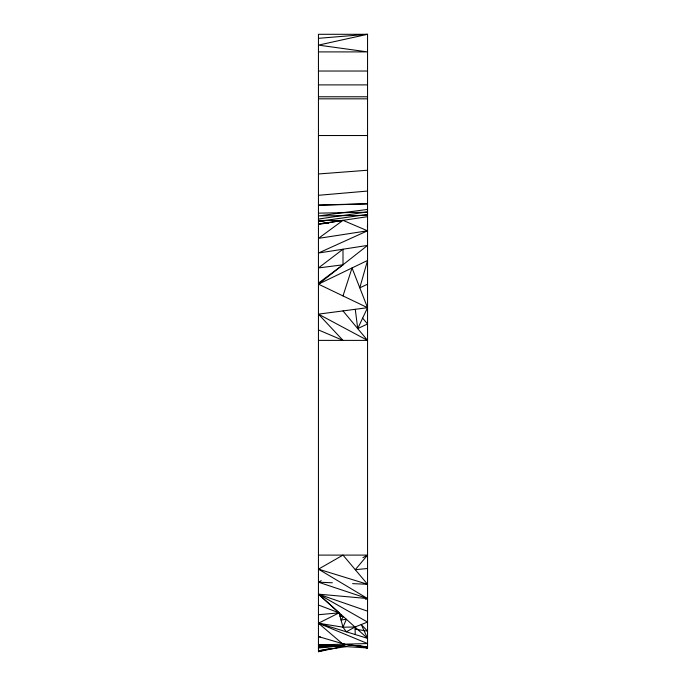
<?xml version="1.0" encoding="UTF-8"?>
<svg xmlns="http://www.w3.org/2000/svg" width="686" height="686" viewBox="0 0 686 686"><rect width="100%" height="100%" fill="white"/><g stroke="black" fill="none" stroke-linecap="round" stroke-linejoin="round"><path stroke-width="1.03" d="M367.362 227.349L367.55 224.142M343 295.923L352.038 267.952L367.55 307.688L357.723 328.594L367.55 323.955L362.637 318.141M365.647 599.487L367.55 598.535L318.45 594.153L367.55 622.073L354.971 627.013L346.353 631.815L343 627.193L346.353 619.261L341.036 620.024L343.42 616.62L340.059 616.44L341.371 614.776L339.57 614.647L339.57 613.155M318.45 555.103L367.55 555.103L355.271 569.689L367.55 568.505M318.45 329.932L343 340.393L318.45 314.145L367.55 307.688L318.45 284.15L367.55 245.417L318.45 253.023L367.55 230.805L343 220.352L318.45 224.459M318.45 283.129L343 264.787L343 249.224L318.45 267.952L343 264.787M343 220.352L318.45 238.376L367.55 230.805M321.228 580.656L318.45 582.191L367.55 598.535L318.45 569.157L343 555.103L367.55 584.275L352.604 583.64M362.92 557.658L367.55 555.103M358.761 645.783L367.55 647.37L343 644.214L318.45 623.231L339.081 612.855L343 627.193L354.971 627.013L355.271 634.559M318.45 284.15L367.55 260.466L359.79 287.82L367.55 284.21M343 627.193L318.45 623.231L367.55 643.554L318.45 644.866L367.55 647.97L367.55 34.3L318.45 34.3L318.45 651.7L324.589 649.942M318.45 651.7L339.347 647.207M329.94 648.579L318.45 650.851L346.653 646.538M345.049 645.826L318.45 647.07L320.542 646.666M318.45 224.03L367.55 216.673M318.45 219.04L367.55 211.914M318.45 221.406L367.55 214.426M367.55 209.419L318.45 215.936L367.55 215.31M336.86 645.895L330.729 646.589L344.964 646.246M318.45 647.97L340.951 645.843M318.45 614.716L339.081 612.855L318.45 594.153L367.55 611.166M318.45 195.304L367.55 191.06M318.45 38.322L367.55 34.3L318.45 45.113L367.55 51.904L318.45 51.904M318.45 173.97L367.55 170.239M318.45 647.07L324.855 646.581M331.261 646.101L334.459 645.852M318.45 205.354L367.55 203.802L318.45 204.968M318.45 213.149L367.55 212.206M320.559 644.84L318.45 644.866L334.459 645.68M318.45 71.027L367.55 71.027M318.45 84.892L367.55 84.892M318.45 96.769L367.55 96.769M318.45 98.827L367.55 98.827M318.45 135.528L367.55 135.528M318.45 340.393L367.55 340.393L343 310.921M341.937 220.566L318.45 220.403L328.68 223.37M318.45 582.191L332.324 582.774M337.666 645.843L343 646.109M320.525 637.062L318.45 636.582L344.972 644.368M346.945 644.531L350.898 644.849M343 644.214L367.55 646.778M355.271 629.173L367.55 631.154L361.256 624.543L367.55 638.332L318.45 623.231M363.623 647.172L367.55 647.97L358.761 645.929M318.45 569.157L367.55 584.275M318.45 605.009L339.081 612.855M318.45 314.145L367.55 340.393M318.45 594.153L367.55 638.332M355.271 309.3L357.723 328.594"/></g></svg>
